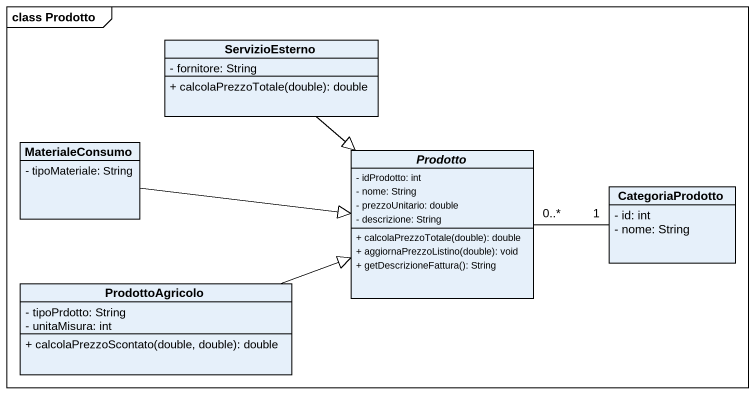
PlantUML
@startuml
mainframe class Prodotto
hide circle
hide empty members
skinparam classAttributeIconSize 0
class ServizioEsterno {
  - fornitore: String
  + calcolaPrezzoTotale(double): double
}
class MaterialeConsumo {
  - tipoMateriale: String
}
abstract class Prodotto {
  - idProdotto: int
  - nome: String
  - prezzoUnitario: double
  - descrizione: String
  + calcolaPrezzoTotale(double): double
  + aggiornaPrezzoListino(double): void
  + getDescrizioneFattura(): String
}
class CategoriaProdotto {
  - id: int
  - nome: String
}
class ProdottoAgricolo {
  - tipoPrdotto: String
  - unitaMisura: int
  + calcolaPrezzoScontato(double, double): double
}
ServizioEsterno --|> Prodotto
MaterialeConsumo -right-|> Prodotto
Prodotto "0..*" -right- "1" CategoriaProdotto
ProdottoAgricolo -right-|> Prodotto
@enduml
